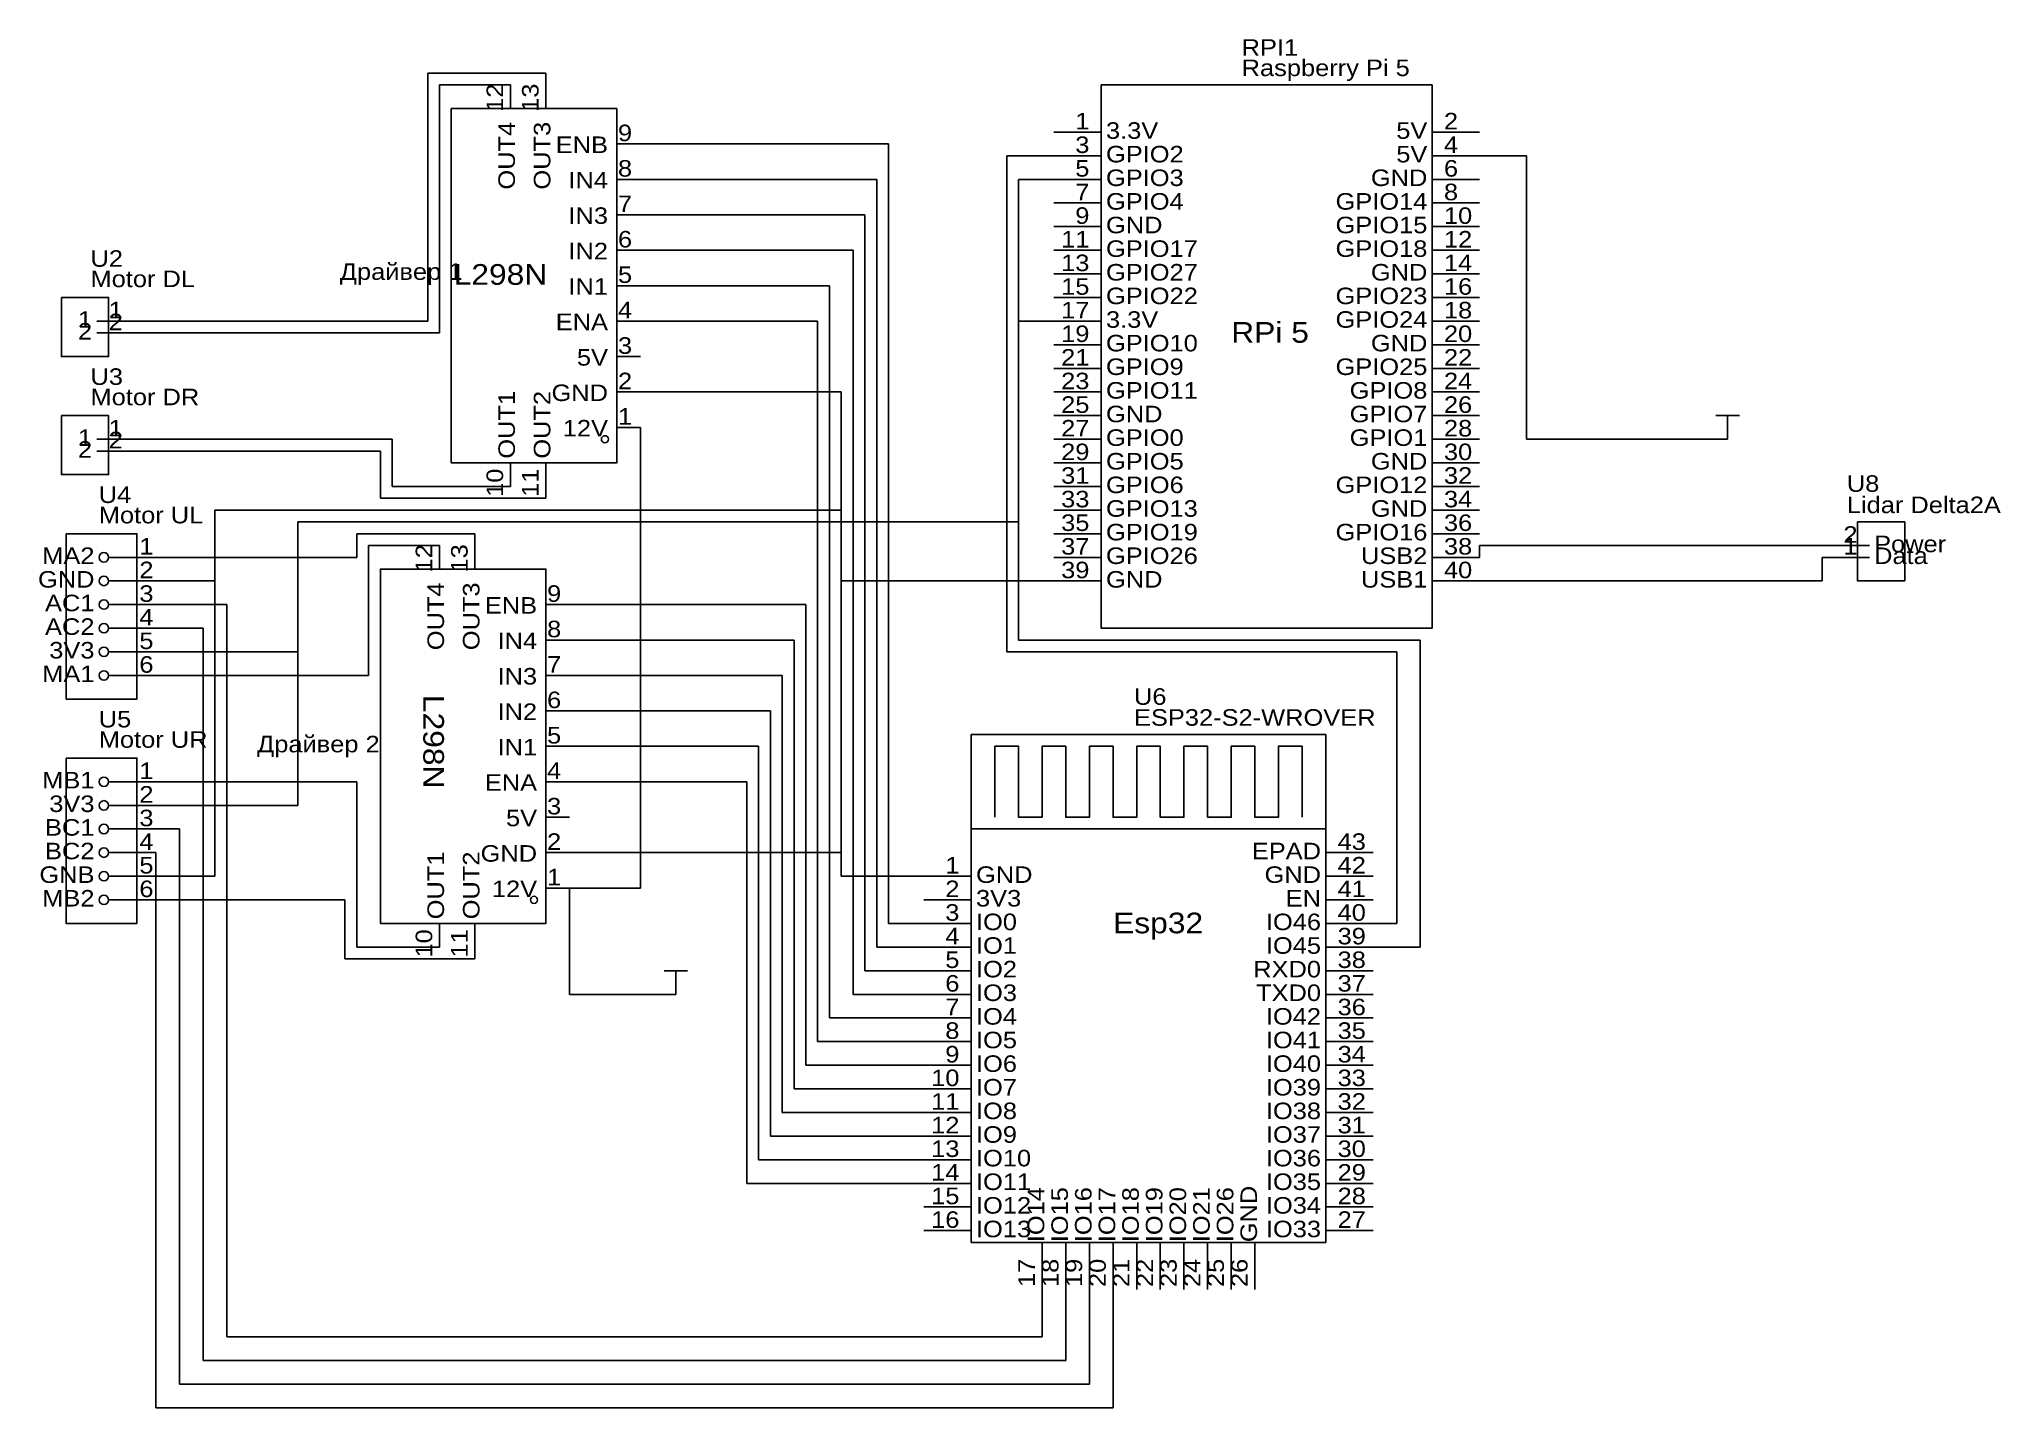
# Model space of a CAD drawing. Header units: millimetres. Extents: x 50 to 261, y -183 to -36.
import ezdxf
from ezdxf.enums import TextEntityAlignment as Align

# ---------------------------------------------------------------- set-up
doc = ezdxf.new("R2010")
doc.units = ezdxf.units.MM
doc.header["$MEASUREMENT"] = 0
doc.styles.get("Standard").update_dxf_attribs({"font": 'arial.ttf'})

msp = doc.modelspace()

# ---------------------------------------------------------------- linework, layer by layer
at = {"color": 1, "true_color": 0x008800}
for points in [[(91.44, -66.29), (91.44, -39.62)], [(91.44, -39.62), (104.14, -39.62)], [(104.14, -39.62), (104.14, -40.89)], [(92.71, -67.56), (92.71, -40.89)], [(92.71, -40.89), (100.33, -40.89)], [(114.3, -47.24), (140.97, -47.24)], [(140.97, -47.24), (140.97, -131.06)], [(153.67, -101.85), (153.67, -48.51)], [(153.67, -48.51), (158.75, -48.51)], [(209.55, -48.51), (204.47, -48.51)], [(209.55, -78.99), (209.55, -48.51)], [(114.3, -51.05), (139.7, -51.05)], [(139.7, -51.05), (139.7, -133.6)], [(154.94, -100.58), (154.94, -51.05)], [(154.94, -51.05), (158.75, -51.05)], [(114.3, -54.86), (138.43, -54.86)], [(138.43, -54.86), (138.43, -136.14)], [(114.3, -58.67), (137.16, -58.67)], [(137.16, -58.67), (137.16, -138.68)], [(114.3, -62.48), (134.62, -62.48)], [(134.62, -62.48), (134.62, -141.22)], [(60.96, -66.29), (91.44, -66.29)], [(114.3, -66.29), (133.35, -66.29)], [(133.35, -66.29), (133.35, -143.76)], [(158.75, -66.29), (154.94, -66.29)], [(154.94, -66.29), (154.94, -87.88)], [(60.96, -67.56), (92.71, -67.56)], [(114.3, -73.91), (135.89, -73.91)], [(135.89, -73.91), (135.89, -86.61)], [(114.3, -77.72), (114.3, -127.25)], [(87.63, -78.99), (60.96, -78.99)], [(87.63, -84.07), (87.63, -78.99)], [(231.14, -78.99), (209.55, -78.99)], [(60.96, -80.26), (86.36, -80.26)], [(86.36, -80.26), (86.36, -85.34)], [(100.33, -84.07), (87.63, -84.07)], [(104.14, -85.34), (104.14, -84.07)], [(86.36, -85.34), (104.14, -85.34)], [(68.58, -86.61), (68.58, -94.23)], [(135.89, -86.61), (68.58, -86.61)], [(154.94, -87.88), (77.47, -87.88)], [(77.47, -87.88), (77.47, -101.85)], [(135.89, -94.23), (135.89, -86.61)], [(83.82, -91.69), (83.82, -89.15)], [(83.82, -89.15), (96.52, -89.15)], [(85.09, -104.39), (85.09, -90.42)], [(85.09, -90.42), (92.71, -90.42)], [(96.52, -89.15), (96.52, -90.42)], [(241.3, -90.42), (204.47, -90.42)], [(204.47, -90.42), (204.47, -91.69)], [(62.23, -91.69), (83.82, -91.69)], [(241.3, -91.69), (241.3, -94.23)], [(68.58, -94.23), (62.23, -94.23)], [(68.58, -125.98), (68.58, -94.23)], [(158.75, -94.23), (135.89, -94.23)], [(135.89, -123.44), (135.89, -94.23)], [(241.3, -94.23), (204.47, -94.23)], [(69.85, -96.77), (62.23, -96.77)], [(69.85, -175.51), (69.85, -96.77)], [(106.68, -96.77), (132.08, -96.77)], [(132.08, -96.77), (132.08, -146.3)], [(67.31, -99.31), (62.23, -99.31)], [(67.31, -178.05), (67.31, -99.31)], [(106.68, -100.58), (130.81, -100.58)], [(130.81, -100.58), (130.81, -148.84)], [(198.12, -100.58), (154.94, -100.58)], [(198.12, -133.6), (198.12, -100.58)], [(62.23, -101.85), (77.47, -101.85)], [(77.47, -101.85), (77.47, -118.36)], [(195.58, -101.85), (153.67, -101.85)], [(195.58, -131.06), (195.58, -101.85)], [(62.23, -104.39), (85.09, -104.39)], [(106.68, -104.39), (129.54, -104.39)], [(129.54, -104.39), (129.54, -151.38)], [(106.68, -108.2), (128.27, -108.2)], [(128.27, -108.2), (128.27, -153.92)], [(106.68, -112.01), (127, -112.01)], [(127, -112.01), (127, -156.46)], [(83.82, -115.82), (62.23, -115.82)], [(83.82, -133.6), (83.82, -115.82)], [(106.68, -115.82), (125.73, -115.82)], [(125.73, -115.82), (125.73, -159)], [(77.47, -118.36), (62.23, -118.36)], [(64.77, -120.9), (62.23, -120.9)], [(64.77, -180.59), (64.77, -120.9)], [(62.23, -125.98), (62.23, -123.44)], [(106.68, -123.44), (135.89, -123.44)], [(135.89, -125.98), (135.89, -123.44)], [(62.23, -125.98), (62.23, -128.52)], [(62.23, -125.98), (68.58, -125.98)], [(144.78, -125.98), (135.89, -125.98)], [(62.23, -128.52), (82.55, -128.52)], [(62.23, -183.13), (62.23, -128.52)], [(82.55, -128.52), (82.55, -134.87)], [(114.3, -127.25), (106.68, -127.25)], [(106.68, -127.25), (106.68, -138.68)], [(140.97, -131.06), (144.78, -131.06)], [(193.04, -131.06), (195.58, -131.06)], [(82.55, -134.87), (96.52, -134.87)], [(92.71, -133.6), (83.82, -133.6)], [(96.52, -134.87), (96.52, -133.6)], [(139.7, -133.6), (144.78, -133.6)], [(193.04, -133.6), (198.12, -133.6)], [(138.43, -136.14), (144.78, -136.14)], [(106.68, -138.68), (118.11, -138.68)], [(137.16, -138.68), (144.78, -138.68)], [(134.62, -141.22), (144.78, -141.22)], [(133.35, -143.76), (144.78, -143.76)], [(132.08, -146.3), (144.78, -146.3)], [(130.81, -148.84), (144.78, -148.84)], [(129.54, -151.38), (144.78, -151.38)], [(128.27, -153.92), (144.78, -153.92)], [(127, -156.46), (144.78, -156.46)], [(125.73, -159), (144.78, -159)], [(157.48, -170.43), (157.48, -175.51)], [(160.02, -170.43), (160.02, -178.05)], [(162.56, -170.43), (162.56, -180.59)], [(165.1, -170.43), (165.1, -183.13)], [(157.48, -175.51), (69.85, -175.51)], [(160.02, -178.05), (67.31, -178.05)], [(162.56, -180.59), (64.77, -180.59)], [(165.1, -183.13), (62.23, -183.13)]]:
    msp.add_lwpolyline(points, dxfattribs=at)
at = {"color": 1, "true_color": 0x880000}
for points in [[(100.33, -40.89), (100.33, -43.43)], [(104.14, -40.89), (104.14, -43.43)], [(158.75, -45.97), (163.83, -45.97)], [(204.47, -45.97), (199.39, -45.97)], [(114.3, -47.24), (111.76, -47.24)], [(158.75, -48.51), (163.83, -48.51)], [(204.47, -48.51), (199.39, -48.51)], [(114.3, -51.05), (111.76, -51.05)], [(158.75, -51.05), (163.83, -51.05)], [(204.47, -51.05), (199.39, -51.05)], [(158.75, -53.59), (163.83, -53.59)], [(204.47, -53.59), (199.39, -53.59)], [(114.3, -54.86), (111.76, -54.86)], [(158.75, -56.13), (163.83, -56.13)], [(204.47, -56.13), (199.39, -56.13)], [(114.3, -58.67), (111.76, -58.67)], [(158.75, -58.67), (163.83, -58.67)], [(204.47, -58.67), (199.39, -58.67)], [(114.3, -62.48), (111.76, -62.48)], [(158.75, -61.21), (163.83, -61.21)], [(204.47, -61.21), (199.39, -61.21)], [(158.75, -63.75), (163.83, -63.75)], [(204.47, -63.75), (199.39, -63.75)], [(60.96, -66.29), (55.88, -66.29)], [(114.3, -66.29), (111.76, -66.29)], [(158.75, -66.29), (163.83, -66.29)], [(204.47, -66.29), (199.39, -66.29)], [(60.96, -67.56), (55.88, -67.56)], [(158.75, -68.83), (163.83, -68.83)], [(204.47, -68.83), (199.39, -68.83)], [(114.3, -70.1), (111.76, -70.1)], [(158.75, -71.37), (163.83, -71.37)], [(204.47, -71.37), (199.39, -71.37)], [(114.3, -73.91), (111.76, -73.91)], [(158.75, -73.91), (163.83, -73.91)], [(204.47, -73.91), (199.39, -73.91)], [(114.3, -77.72), (111.76, -77.72)], [(158.75, -76.45), (163.83, -76.45)], [(204.47, -76.45), (199.39, -76.45)], [(60.96, -78.99), (55.88, -78.99)], [(158.75, -78.99), (163.83, -78.99)], [(204.47, -78.99), (199.39, -78.99)], [(60.96, -80.26), (55.88, -80.26)], [(100.33, -84.07), (100.33, -81.53)], [(104.14, -84.07), (104.14, -81.53)], [(158.75, -81.53), (163.83, -81.53)], [(204.47, -81.53), (199.39, -81.53)], [(158.75, -84.07), (163.83, -84.07)], [(204.47, -84.07), (199.39, -84.07)], [(158.75, -86.61), (163.83, -86.61)], [(204.47, -86.61), (199.39, -86.61)], [(92.71, -90.42), (92.71, -92.96)], [(96.52, -90.42), (96.52, -92.96)], [(158.75, -89.15), (163.83, -89.15)], [(204.47, -89.15), (199.39, -89.15)], [(241.3, -90.42), (246.38, -90.42)], [(62.23, -91.69), (57.15, -91.69)], [(158.75, -91.69), (163.83, -91.69)], [(204.47, -91.69), (199.39, -91.69)], [(241.3, -91.69), (246.38, -91.69)], [(62.23, -94.23), (57.15, -94.23)], [(158.75, -94.23), (163.83, -94.23)], [(204.47, -94.23), (199.39, -94.23)], [(62.23, -96.77), (57.15, -96.77)], [(106.68, -96.77), (104.14, -96.77)], [(62.23, -99.31), (57.15, -99.31)], [(106.68, -100.58), (104.14, -100.58)], [(62.23, -101.85), (57.15, -101.85)], [(62.23, -104.39), (57.15, -104.39)], [(106.68, -104.39), (104.14, -104.39)], [(106.68, -108.2), (104.14, -108.2)], [(106.68, -112.01), (104.14, -112.01)], [(62.23, -115.82), (57.15, -115.82)], [(106.68, -115.82), (104.14, -115.82)], [(62.23, -118.36), (57.15, -118.36)], [(106.68, -119.63), (104.14, -119.63)], [(62.23, -120.9), (57.15, -120.9)], [(62.23, -123.44), (57.15, -123.44)], [(106.68, -123.44), (104.14, -123.44)], [(193.04, -123.44), (187.96, -123.44)], [(62.23, -125.98), (57.15, -125.98)], [(144.78, -125.98), (149.86, -125.98)], [(193.04, -125.98), (187.96, -125.98)], [(62.23, -128.52), (57.15, -128.52)], [(106.68, -127.25), (104.14, -127.25)], [(144.78, -128.52), (149.86, -128.52)], [(193.04, -128.52), (187.96, -128.52)], [(92.71, -133.6), (92.71, -131.06)], [(96.52, -133.6), (96.52, -131.06)], [(144.78, -131.06), (149.86, -131.06)], [(193.04, -131.06), (187.96, -131.06)], [(144.78, -133.6), (149.86, -133.6)], [(193.04, -133.6), (187.96, -133.6)], [(144.78, -136.14), (149.86, -136.14)], [(193.04, -136.14), (187.96, -136.14)], [(144.78, -138.68), (149.86, -138.68)], [(193.04, -138.68), (187.96, -138.68)], [(144.78, -141.22), (149.86, -141.22)], [(193.04, -141.22), (187.96, -141.22)], [(144.78, -143.76), (149.86, -143.76)], [(193.04, -143.76), (187.96, -143.76)], [(144.78, -146.3), (149.86, -146.3)], [(193.04, -146.3), (187.96, -146.3)], [(144.78, -148.84), (149.86, -148.84)], [(193.04, -148.84), (187.96, -148.84)], [(144.78, -151.38), (149.86, -151.38)], [(193.04, -151.38), (187.96, -151.38)], [(144.78, -153.92), (149.86, -153.92)], [(193.04, -153.92), (187.96, -153.92)], [(144.78, -156.46), (149.86, -156.46)], [(193.04, -156.46), (187.96, -156.46)], [(144.78, -159), (149.86, -159)], [(193.04, -159), (187.96, -159)], [(144.78, -161.54), (149.86, -161.54)], [(193.04, -161.54), (187.96, -161.54)], [(144.78, -164.08), (149.86, -164.08)], [(193.04, -164.08), (187.96, -164.08)], [(157.48, -170.43), (157.48, -165.35)], [(160.02, -170.43), (160.02, -165.35)], [(162.56, -170.43), (162.56, -165.35)], [(165.1, -170.43), (165.1, -165.35)], [(167.64, -170.43), (167.64, -165.35)], [(170.18, -170.43), (170.18, -165.35)], [(172.72, -170.43), (172.72, -165.35)], [(175.26, -170.43), (175.26, -165.35)], [(177.8, -170.43), (177.8, -165.35)], [(180.34, -170.43), (180.34, -165.35)]]:
    msp.add_lwpolyline(points, dxfattribs=at)
at = {"color": 1, "true_color": 0xa00000}
for points in [[(163.83, -40.89), (199.39, -40.89), (199.39, -99.31), (163.83, -99.31)], [(93.98, -81.53), (93.98, -43.43), (111.76, -43.43), (111.76, -81.53)], [(52.07, -63.75), (57.15, -63.75), (57.15, -70.1), (52.07, -70.1)], [(52.07, -76.45), (57.15, -76.45), (57.15, -82.8), (52.07, -82.8)], [(250.19, -94.23), (245.11, -94.23), (245.11, -87.88), (250.19, -87.88)], [(52.58, -89.15), (60.2, -89.15), (60.2, -106.93), (52.58, -106.93)], [(86.36, -131.06), (86.36, -92.96), (104.14, -92.96), (104.14, -131.06)], [(149.86, -110.74), (187.96, -110.74), (187.96, -165.35), (149.86, -165.35)], [(52.58, -113.28), (60.2, -113.28), (60.2, -131.06), (52.58, -131.06)]]:
    msp.add_lwpolyline(points, close=True, dxfattribs=at)
for points in [[(229.87, -76.45), (232.41, -76.45)], [(231.14, -76.45), (231.14, -78.99)], [(152.4, -119.63), (152.4, -112.01), (154.94, -112.01), (154.94, -119.63), (157.48, -119.63), (157.48, -112.01), (160.02, -112.01), (160.02, -119.63), (162.56, -119.63), (162.56, -112.01), (165.1, -112.01), (165.1, -119.63), (167.64, -119.63), (167.64, -112.01), (170.18, -112.01), (170.18, -119.63), (172.72, -119.63), (172.72, -112.01), (175.26, -112.01), (175.26, -119.63), (177.8, -119.63), (177.8, -112.01), (180.34, -112.01), (180.34, -119.63), (182.88, -119.63), (182.88, -112.01), (185.42, -112.01), (185.42, -119.63)], [(149.86, -120.9), (187.96, -120.9)], [(116.84, -136.14), (119.38, -136.14)], [(118.11, -136.14), (118.11, -138.68)]]:
    msp.add_lwpolyline(points, dxfattribs=at)
at = {"true_color": 0x000000}
for centre, major_axis in [((110.49, -78.99), (0, 0.381)), ((56.64, -91.69), (0, 0.508)), ((56.64, -94.23), (0, 0.508)), ((56.64, -96.77), (0, 0.508)), ((56.64, -99.31), (0, 0.508)), ((56.64, -101.85), (0, 0.508)), ((56.64, -104.39), (0, 0.508)), ((56.64, -115.82), (0, 0.508)), ((56.64, -118.36), (0, 0.508)), ((56.64, -120.9), (0, 0.508)), ((56.64, -123.44), (0, 0.508)), ((56.64, -125.98), (0, 0.508)), ((56.64, -128.52), (0, 0.508)), ((102.87, -128.52), (0, 0.381))]:
    msp.add_ellipse(centre, major_axis=major_axis, ratio=1, dxfattribs=at)

# ---------------------------------------------------------------- texts
at = {"color": 1, "true_color": 0x000080, "width": 1.1}
for s, p in [('RPI1', (178.92, -38.29)), ('Raspberry Pi 5', (178.92, -40.48)), ('U2', (55.2, -60.98)), ('Motor DL', (55.2, -63.17)), ('Драйвер 1', (81.99, -62.39)), ('U3', (55.2, -73.68)), ('Motor DR', (55.2, -75.87)), ('U4', (56.09, -86.38)), ('U8', (243.96, -85.18)), ('Motor UL', (56.09, -88.57)), ('Lidar Delta2A', (243.96, -87.47)), ('U6', (167.35, -108.08)), ('U5', (56.09, -110.51)), ('ESP32-S2-WROVER', (167.35, -110.33)), ('Motor UR', (56.09, -112.7)), ('Драйвер 2', (73.1, -113.19))]:
    msp.add_text(s, height=1.778, dxfattribs=at).set_placement(p, align=Align.BOTTOM_LEFT)
at = {"color": 1, "true_color": 0x000000, "width": 1.1}
for s, height, rotation, p in [('12', 1.778, 90, (100.08, -43.79)), ('13', 1.778, 90, (103.89, -43.79)), ('OUT1', 1.778, 90, (101.35, -81.08)), ('OUT2', 1.778, 90, (105.16, -81.08)), ('12', 1.778, 90, (92.46, -93.32)), ('13', 1.778, 90, (96.27, -93.32)), ('L298N', 2.222, 270, (90.3, -106.48)), ('OUT1', 1.778, 90, (93.73, -130.61)), ('OUT2', 1.778, 90, (97.54, -130.61)), ('IO14', 1.778, 90, (158.24, -165.33)), ('IO15', 1.778, 90, (160.78, -165.33)), ('IO16', 1.778, 90, (163.32, -165.33)), ('IO17', 1.778, 90, (165.86, -165.33)), ('IO18', 1.778, 90, (168.4, -165.33)), ('IO19', 1.778, 90, (170.94, -165.33)), ('IO20', 1.778, 90, (173.48, -165.33)), ('IO21', 1.778, 90, (176.02, -165.33)), ('IO26', 1.778, 90, (178.56, -165.33)), ('GND', 1.778, 90, (181.1, -165.33))]:
    msp.add_text(s, height=height, rotation=rotation, dxfattribs=at).set_placement(p, align=Align.BOTTOM_LEFT)
for s, height, p in [('1', 1.78, (162.56, -46.21)), ('5V', 1.778, (198.88, -47.22)), ('ENB', 1.778, (110.82, -48.75)), ('3', 1.78, (162.56, -48.75)), ('5V', 1.778, (198.88, -49.76)), ('IN4', 1.778, (110.82, -52.56)), ('5', 1.78, (162.56, -51.29)), ('GND', 1.778, (198.88, -52.3)), ('7', 1.78, (162.56, -53.83)), ('GPIO14', 1.778, (198.88, -54.84)), ('IN3', 1.778, (110.82, -56.37)), ('9', 1.78, (162.56, -56.37)), ('11', 1.778, (162.56, -58.91)), ('GPIO15', 1.778, (198.88, -57.38)), ('IN2', 1.778, (110.82, -60.18)), ('GPIO18', 1.778, (198.88, -59.92)), ('13', 1.778, (162.56, -61.45)), ('GND', 1.778, (198.88, -62.46)), ('IN1', 1.778, (110.82, -63.99)), ('15', 1.778, (162.56, -63.99)), ('GPIO23', 1.778, (198.88, -65)), ('1', 1.78, (55.37, -67.54)), ('17', 1.778, (162.56, -66.53)), ('GPIO24', 1.778, (198.88, -67.54)), ('2', 1.78, (55.37, -68.81)), ('ENA', 1.778, (110.82, -67.8)), ('19', 1.778, (162.56, -69.07)), ('5V', 1.778, (110.82, -71.61)), ('21', 1.778, (162.56, -71.61)), ('GND', 1.778, (198.88, -70.08)), ('GPIO25', 1.778, (198.88, -72.62)), ('GND', 1.778, (110.82, -75.42)), ('23', 1.778, (162.56, -74.15)), ('GPIO8', 1.778, (198.88, -75.16)), ('25', 1.778, (162.56, -76.69)), ('GPIO7', 1.778, (198.88, -77.7)), ('1', 1.78, (55.37, -80.24)), ('12V', 1.778, (110.82, -79.23)), ('27', 1.778, (162.56, -79.23)), ('GPIO1', 1.778, (198.88, -80.24)), ('2', 1.78, (55.37, -81.51)), ('29', 1.778, (162.56, -81.77)), ('31', 1.778, (162.56, -84.31)), ('GND', 1.778, (198.88, -82.78)), ('GPIO12', 1.778, (198.88, -85.32)), ('33', 1.778, (162.56, -86.85)), ('GND', 1.778, (198.88, -87.86)), ('35', 1.778, (162.56, -89.39)), ('GPIO16', 1.778, (198.88, -90.4)), ('2', 1.78, (245.11, -90.66)), ('MA2', 1.778, (55.63, -92.94)), ('37', 1.778, (162.56, -91.93)), ('USB2', 1.778, (198.88, -92.94)), ('1', 1.78, (245.11, -91.93)), ('39', 1.778, (162.56, -94.47)), ('GND', 1.778, (55.63, -95.48)), ('USB1', 1.778, (198.88, -95.48)), ('AC1', 1.778, (55.63, -98.02)), ('ENB', 1.778, (103.2, -98.28)), ('AC2', 1.778, (55.63, -100.56)), ('3V3', 1.778, (55.63, -103.1)), ('IN4', 1.778, (103.2, -102.09)), ('MA1', 1.778, (55.63, -105.64)), ('IN3', 1.778, (103.2, -105.9)), ('IN2', 1.778, (103.2, -109.71)), ('IN1', 1.778, (103.2, -113.52)), ('MB1', 1.778, (55.63, -117.07)), ('ENA', 1.778, (103.2, -117.33)), ('3V3', 1.778, (55.63, -119.61)), ('BC1', 1.778, (55.63, -122.15)), ('5V', 1.778, (103.2, -121.14)), ('BC2', 1.778, (55.63, -124.69)), ('GND', 1.778, (103.2, -124.95)), ('1', 1.78, (148.59, -126.22)), ('EPAD', 1.778, (187.45, -124.69)), ('GNB', 1.778, (55.63, -127.23)), ('12V', 1.778, (103.2, -128.76)), ('2', 1.78, (148.59, -128.76)), ('GND', 1.778, (187.45, -127.23)), ('MB2', 1.778, (55.63, -129.77)), ('EN', 1.778, (187.45, -129.77)), ('3', 1.78, (148.59, -131.3)), ('IO46', 1.778, (187.45, -132.31)), ('4', 1.78, (148.59, -133.84)), ('IO45', 1.778, (187.45, -134.85)), ('5', 1.78, (148.59, -136.38)), ('6', 1.78, (148.59, -138.92)), ('RXD0', 1.778, (187.45, -137.39)), ('TXD0', 1.778, (187.45, -139.93)), ('7', 1.78, (148.59, -141.46)), ('IO42', 1.778, (187.45, -142.47)), ('8', 1.78, (148.59, -144)), ('IO41', 1.778, (187.45, -145.01)), ('9', 1.78, (148.59, -146.54)), ('IO40', 1.778, (187.45, -147.55)), ('10', 1.778, (148.59, -149.08)), ('11', 1.778, (148.59, -151.62)), ('IO39', 1.778, (187.45, -150.09)), ('IO38', 1.778, (187.45, -152.63)), ('12', 1.778, (148.59, -154.16)), ('IO37', 1.778, (187.45, -155.17)), ('13', 1.778, (148.59, -156.7)), ('IO36', 1.778, (187.45, -157.71)), ('14', 1.778, (148.59, -159.24)), ('IO35', 1.778, (187.45, -160.25)), ('15', 1.778, (148.59, -161.78)), ('16', 1.778, (148.59, -164.32)), ('IO34', 1.778, (187.45, -162.79)), ('IO33', 1.778, (187.45, -165.33))]:
    msp.add_text(s, height=height, dxfattribs=at).set_placement(p, align=Align.BOTTOM_RIGHT)
for s, height, p in [('2', 1.78, (200.66, -46.21)), ('9', 1.78, (111.89, -47.48)), ('3.3V', 1.778, (164.34, -47.22)), ('GPIO2', 1.778, (164.34, -49.76)), ('4', 1.78, (200.66, -48.75)), ('8', 1.78, (111.89, -51.29)), ('GPIO3', 1.778, (164.34, -52.3)), ('6', 1.78, (200.66, -51.29)), ('GPIO4', 1.778, (164.34, -54.84)), ('8', 1.78, (200.66, -53.83)), ('7', 1.78, (111.89, -55.1)), ('10', 1.778, (200.66, -56.37)), ('6', 1.78, (111.89, -58.91)), ('GND', 1.778, (164.34, -57.38)), ('12', 1.778, (200.66, -58.91)), ('GPIO17', 1.778, (164.34, -59.92)), ('L298N', 2.222, (94.23, -63.05)), ('5', 1.78, (111.89, -62.72)), ('GPIO27', 1.778, (164.34, -62.46)), ('14', 1.778, (200.66, -61.45)), ('GPIO22', 1.778, (164.34, -65)), ('16', 1.778, (200.66, -63.99)), ('1', 1.78, (57.15, -66.53)), ('4', 1.78, (111.89, -66.53)), ('3.3V', 1.778, (164.34, -67.54)), ('18', 1.778, (200.66, -66.53)), ('2', 1.78, (57.15, -67.8)), ('RPi 5', 2.222, (177.8, -69.28)), ('20', 1.778, (200.66, -69.07)), ('3', 1.78, (111.89, -70.34)), ('GPIO10', 1.778, (164.34, -70.08)), ('22', 1.778, (200.66, -71.61)), ('GPIO9', 1.778, (164.34, -72.62)), ('2', 1.78, (111.89, -74.15)), ('GPIO11', 1.778, (164.34, -75.16)), ('24', 1.778, (200.66, -74.15)), ('1', 1.78, (111.89, -77.96)), ('GND', 1.778, (164.34, -77.7)), ('26', 1.778, (200.66, -76.69)), ('1', 1.78, (57.15, -79.23)), ('GPIO0', 1.778, (164.34, -80.24)), ('28', 1.778, (200.66, -79.23)), ('2', 1.78, (57.15, -80.5)), ('30', 1.778, (200.66, -81.77)), ('GPIO5', 1.778, (164.34, -82.78)), ('32', 1.778, (200.66, -84.31)), ('GPIO6', 1.778, (164.34, -85.32)), ('GPIO13', 1.778, (164.34, -87.86)), ('34', 1.778, (200.66, -86.85)), ('GPIO19', 1.778, (164.34, -90.4)), ('36', 1.778, (200.66, -89.39)), ('1', 1.78, (60.45, -91.93)), ('GPIO26', 1.778, (164.34, -92.94)), ('38', 1.778, (200.66, -91.93)), ('Power', 1.778, (246.89, -91.67)), ('Data', 1.778, (246.89, -92.94)), ('2', 1.78, (60.45, -94.47)), ('40', 1.778, (200.66, -94.47)), ('3', 1.78, (60.45, -97.01)), ('9', 1.78, (104.27, -97.01)), ('GND', 1.778, (164.34, -95.48)), ('4', 1.78, (60.45, -99.55)), ('8', 1.78, (104.27, -100.82)), ('5', 1.78, (60.45, -102.09)), ('6', 1.78, (60.45, -104.63)), ('7', 1.78, (104.27, -104.63)), ('6', 1.78, (104.27, -108.44)), ('5', 1.78, (104.27, -112.25)), ('1', 1.78, (60.45, -116.06)), ('4', 1.78, (104.27, -116.06)), ('2', 1.78, (60.45, -118.6)), ('3', 1.78, (104.27, -119.87)), ('3', 1.78, (60.45, -121.14)), ('4', 1.78, (60.45, -123.68)), ('2', 1.78, (104.27, -123.68)), ('43', 1.778, (189.23, -123.68)), ('5', 1.78, (60.45, -126.22)), ('42', 1.778, (189.23, -126.22)), ('6', 1.78, (60.45, -128.76)), ('1', 1.78, (104.27, -127.49)), ('GND', 1.778, (150.37, -127.23)), ('41', 1.778, (189.23, -128.76)), ('3V3', 1.778, (150.37, -129.77)), ('IO0', 1.778, (150.37, -132.31)), ('Esp32', 2.222, (165.1, -132.78)), ('40', 1.778, (189.23, -131.3)), ('IO1', 1.778, (150.37, -134.85)), ('39', 1.778, (189.23, -133.84)), ('38', 1.778, (189.23, -136.38)), ('IO2', 1.778, (150.37, -137.39)), ('37', 1.778, (189.23, -138.92)), ('IO3', 1.778, (150.37, -139.93)), ('36', 1.778, (189.23, -141.46)), ('IO4', 1.778, (150.37, -142.47)), ('IO5', 1.778, (150.37, -145.01)), ('35', 1.778, (189.23, -144)), ('IO6', 1.778, (150.37, -147.55)), ('34', 1.778, (189.23, -146.54)), ('33', 1.778, (189.23, -149.08)), ('IO7', 1.778, (150.37, -150.09)), ('32', 1.778, (189.23, -151.62)), ('IO8', 1.778, (150.37, -152.63)), ('IO9', 1.778, (150.37, -155.17)), ('31', 1.778, (189.23, -154.16)), ('IO10', 1.778, (150.37, -157.71)), ('30', 1.778, (189.23, -156.7)), ('IO11', 1.778, (150.37, -160.25)), ('29', 1.778, (189.23, -159.24)), ('28', 1.778, (189.23, -161.78)), ('IO12', 1.778, (150.37, -162.79)), ('27', 1.778, (189.23, -164.32)), ('IO13', 1.778, (150.37, -165.33))]:
    msp.add_text(s, height=height, dxfattribs=at).set_placement(p, align=Align.BOTTOM_LEFT)
for s, p in [('OUT4', (101.35, -44.86)), ('OUT3', (105.16, -44.86)), ('10', (100.08, -82.15)), ('11', (103.89, -82.15)), ('OUT4', (93.73, -94.39)), ('OUT3', (97.54, -94.39)), ('10', (92.46, -131.68)), ('11', (96.27, -131.68)), ('17', (157.23, -167.11)), ('18', (159.77, -167.11)), ('19', (162.31, -167.11)), ('20', (164.85, -167.11)), ('21', (167.39, -167.11)), ('22', (169.93, -167.11)), ('23', (172.47, -167.11)), ('24', (175.01, -167.11)), ('25', (177.55, -167.11)), ('26', (180.09, -167.11))]:
    msp.add_text(s, height=1.778, rotation=90, dxfattribs=at).set_placement(p, align=Align.BOTTOM_RIGHT)

doc.saveas('drawing.dxf')
